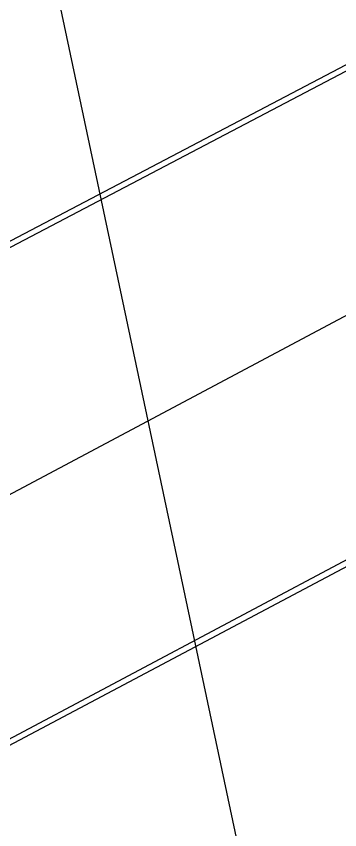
# Model space of a CAD drawing. Extents: x 71210 to 87171, y -11349 to 219.
# Drawn here: x 73715 to 73886.6, y -2357.7 to -1925.8 of the extents above; entities that cross this region are included whole.
import ezdxf

# ---------------------------------------------------------------- set-up
doc = ezdxf.new("R2010")
doc.units = 0
doc.linetypes.add('HIDDEN', pattern=[9.525, 6.35, -3.175])
doc.layers.add('建築', color=7, linetype='Continuous')
doc.layers.add('既設管線', color=1, linetype='HIDDEN')

msp = doc.modelspace()

# ---------------------------------------------------------------- linework, layer by layer
at = {"layer": '建築', "ltscale": 1000}
for p, q in [((73925.48, -1932.84, -12.65), (73584.45, -2112.18, -12.65)), ((73926.89, -1935.49, -12.65), (73585.84, -2114.84, -12.65)), ((74129.6, -1957.15, -12.65), (73623.93, -2226.47, -12.65)), ((74183.55, -2058.71, -12.65), (73695.42, -2318.01, -12.65)), ((74184.96, -2061.36, -12.65), (73696.83, -2320.66, -12.65))]:
    msp.add_line(p, q, dxfattribs=at)
at = {"layer": '既設管線', "ltscale": 1000}
msp.add_line((74330.46, -4717.61), (73532.44, -947.58), dxfattribs=at)

doc.saveas('drawing.dxf')
